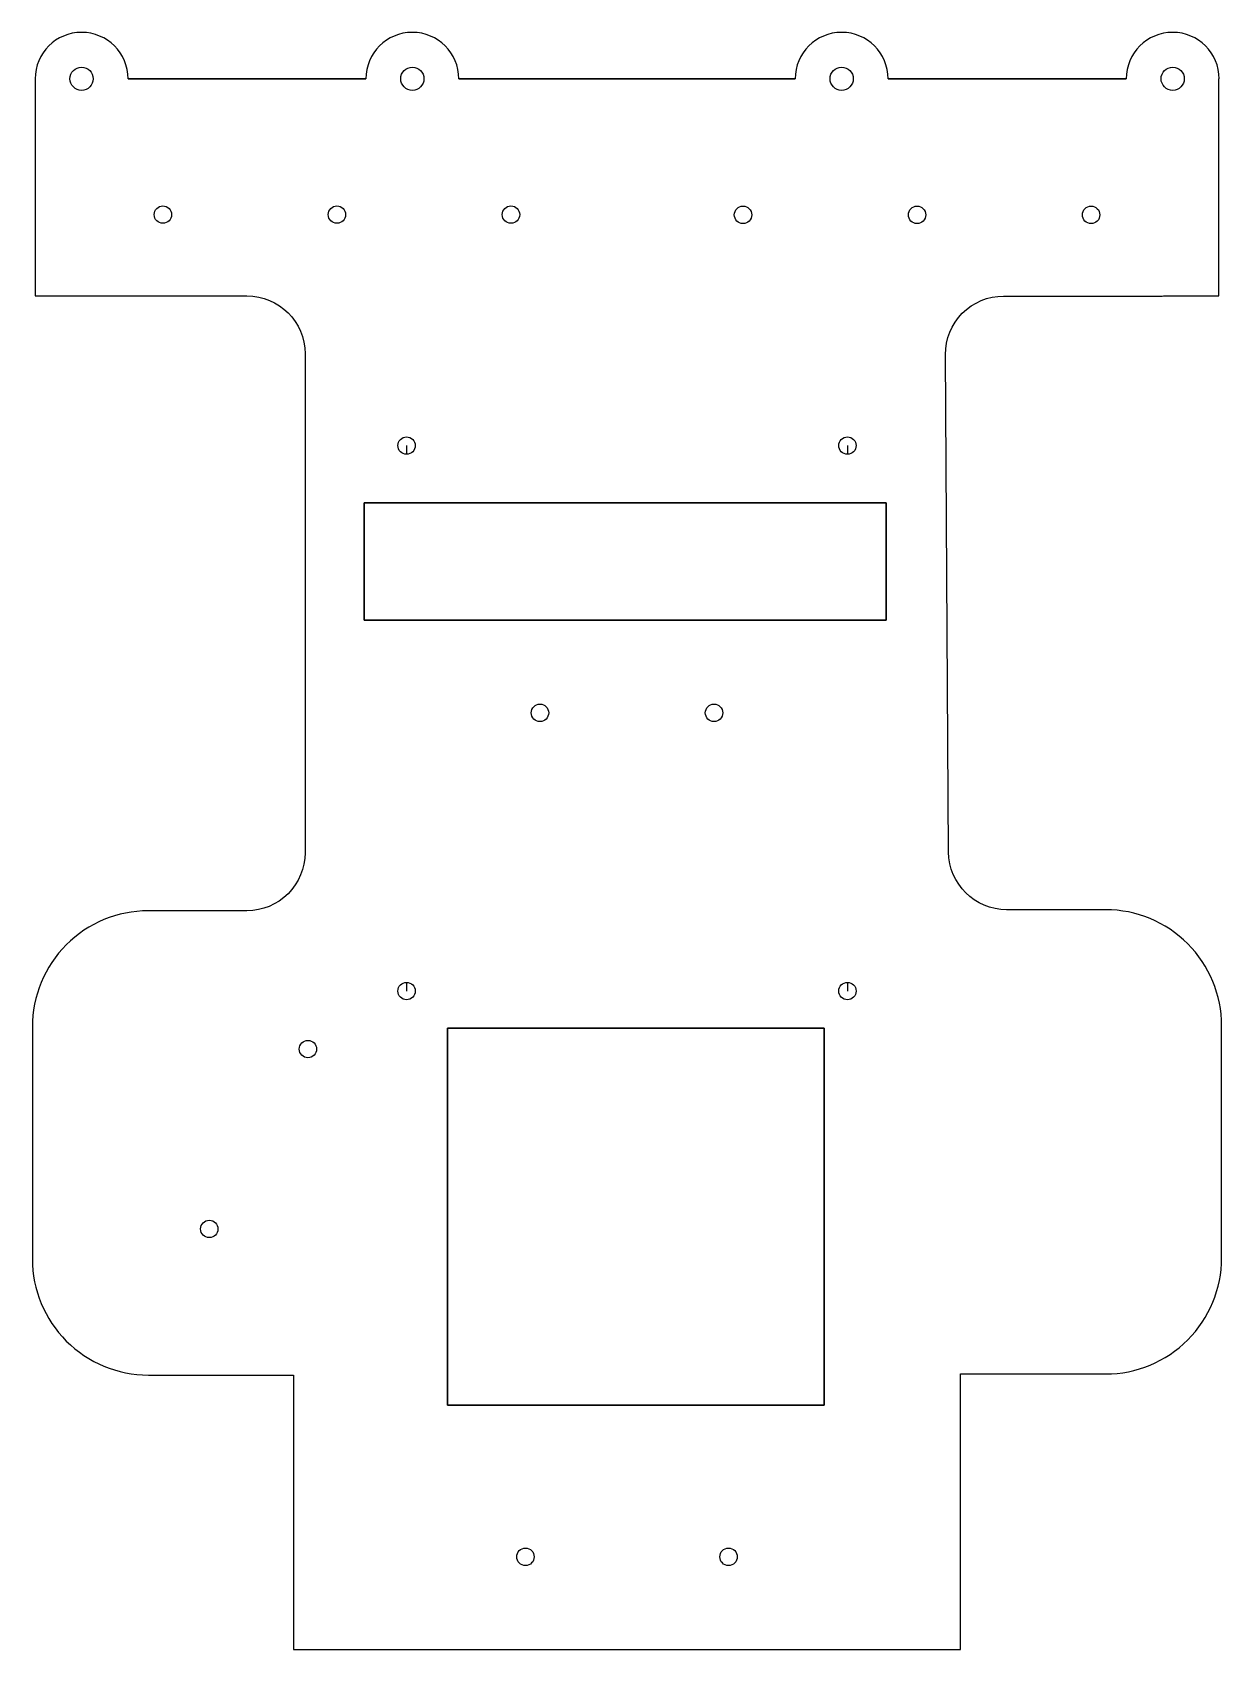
# Model space of a CAD drawing. Header units: millimetres. Extents: x -102 to 102, y -148 to 131.
import ezdxf

# ---------------------------------------------------------------- set-up
doc = ezdxf.new("R2010")
doc.units = ezdxf.units.MM
doc.layers.get('0').update_dxf_attribs({"linetype": 'CONTINUOUS'})

msp = doc.modelspace()

# ---------------------------------------------------------------- linework, layer by layer
for p, q in [((-102, 123.21), (-102.01, 123.21)), ((-86.01, 123.21), (-45, 123.21)), ((-45, 123.21), (-86.01, 123.21)), ((-29, 123.21), (29, 123.21)), ((29, 123.21), (-29, 123.21)), ((45, 123.21), (86.06, 123.21)), ((86.06, 123.21), (45, 123.21)), ((102, 123.21), (102.06, 123.21)), ((-38, 60), (-38, 58.5)), ((38, 60), (38, 58.5)), ((44.68, 50.11), (-45.32, 50.11)), ((-45.32, 50.11), (-45.32, 29.94)), ((44.68, 29.94), (44.68, 50.11)), ((-45.32, 29.94), (44.68, 29.94)), ((-38, -32.5), (-38, -34)), ((38, -32.5), (38, -34)), ((34.01, -40.38), (-30.93, -40.38)), ((-30.93, -40.38), (-30.93, -105.38)), ((34.01, -105.38), (34.01, -40.38)), ((-30.93, -105.38), (34.01, -105.38))]:
    msp.add_line(p, q)
msp.add_lwpolyline([(-57.5, -147.5), (57.5, -147.5), (57.5, -99.99), (82.5, -99.99, 0.414214), (102.5, -79.99), (102.5, -39.99, 0.414214), (82.5, -19.99), (65.44, -19.99, -0.412363), (55.44, -10.05), (54.9, 75.69, -0.416066), (64.89, 85.76), (91.77, 85.76, 0.023115), (92.7, 85.8), (102, 85.8), (102, 123.21), (102.06, 123.21, 1), (86.06, 123.21), (45, 123.21, 1), (29, 123.21), (-29, 123.21, 1), (-45, 123.21), (-86.01, 123.21, 1), (-102.01, 123.21), (-102, 123.21), (-102, 85.8), (-65.5, 85.8, -0.4142), (-55.5, 75.8), (-55.5, -10.17, -0.414227), (-65.5, -20.17), (-82.5, -20.17, 0.414214), (-102.5, -40.17), (-102.5, -80.17, 0.414214), (-82.5, -100.17), (-57.5, -100.17)], format="xyb", close=True)
for points in [[(44.68, 29.94), (-45.32, 29.94), (-45.32, 50.11), (44.68, 50.11)], [(34.01, -105.38), (-30.93, -105.38), (-30.93, -40.38), (34.01, -40.38)]]:
    msp.add_lwpolyline(points, close=True)
for centre, radius in [((-94.01, 123.21), 2), ((-37, 123.21), 2), ((37, 123.21), 2), ((94.06, 123.21), 2), ((-80, 99.8), 1.5), ((-50, 99.8), 1.5), ((-20, 99.8), 1.5), ((20, 99.76), 1.5), ((50, 99.76), 1.5), ((80, 99.76), 1.5), ((-38, 60), 1.5), ((38, 60), 1.5), ((-15, 13.94), 1.5), ((15, 13.94), 1.5), ((-38, -34), 1.5), ((38, -34), 1.5), ((-55, -44), 1.5), ((-72, -75), 1.5), ((-17.5, -131.5), 1.5), ((17.5, -131.5), 1.5)]:
    msp.add_circle(centre, radius)

doc.saveas('drawing.dxf')
